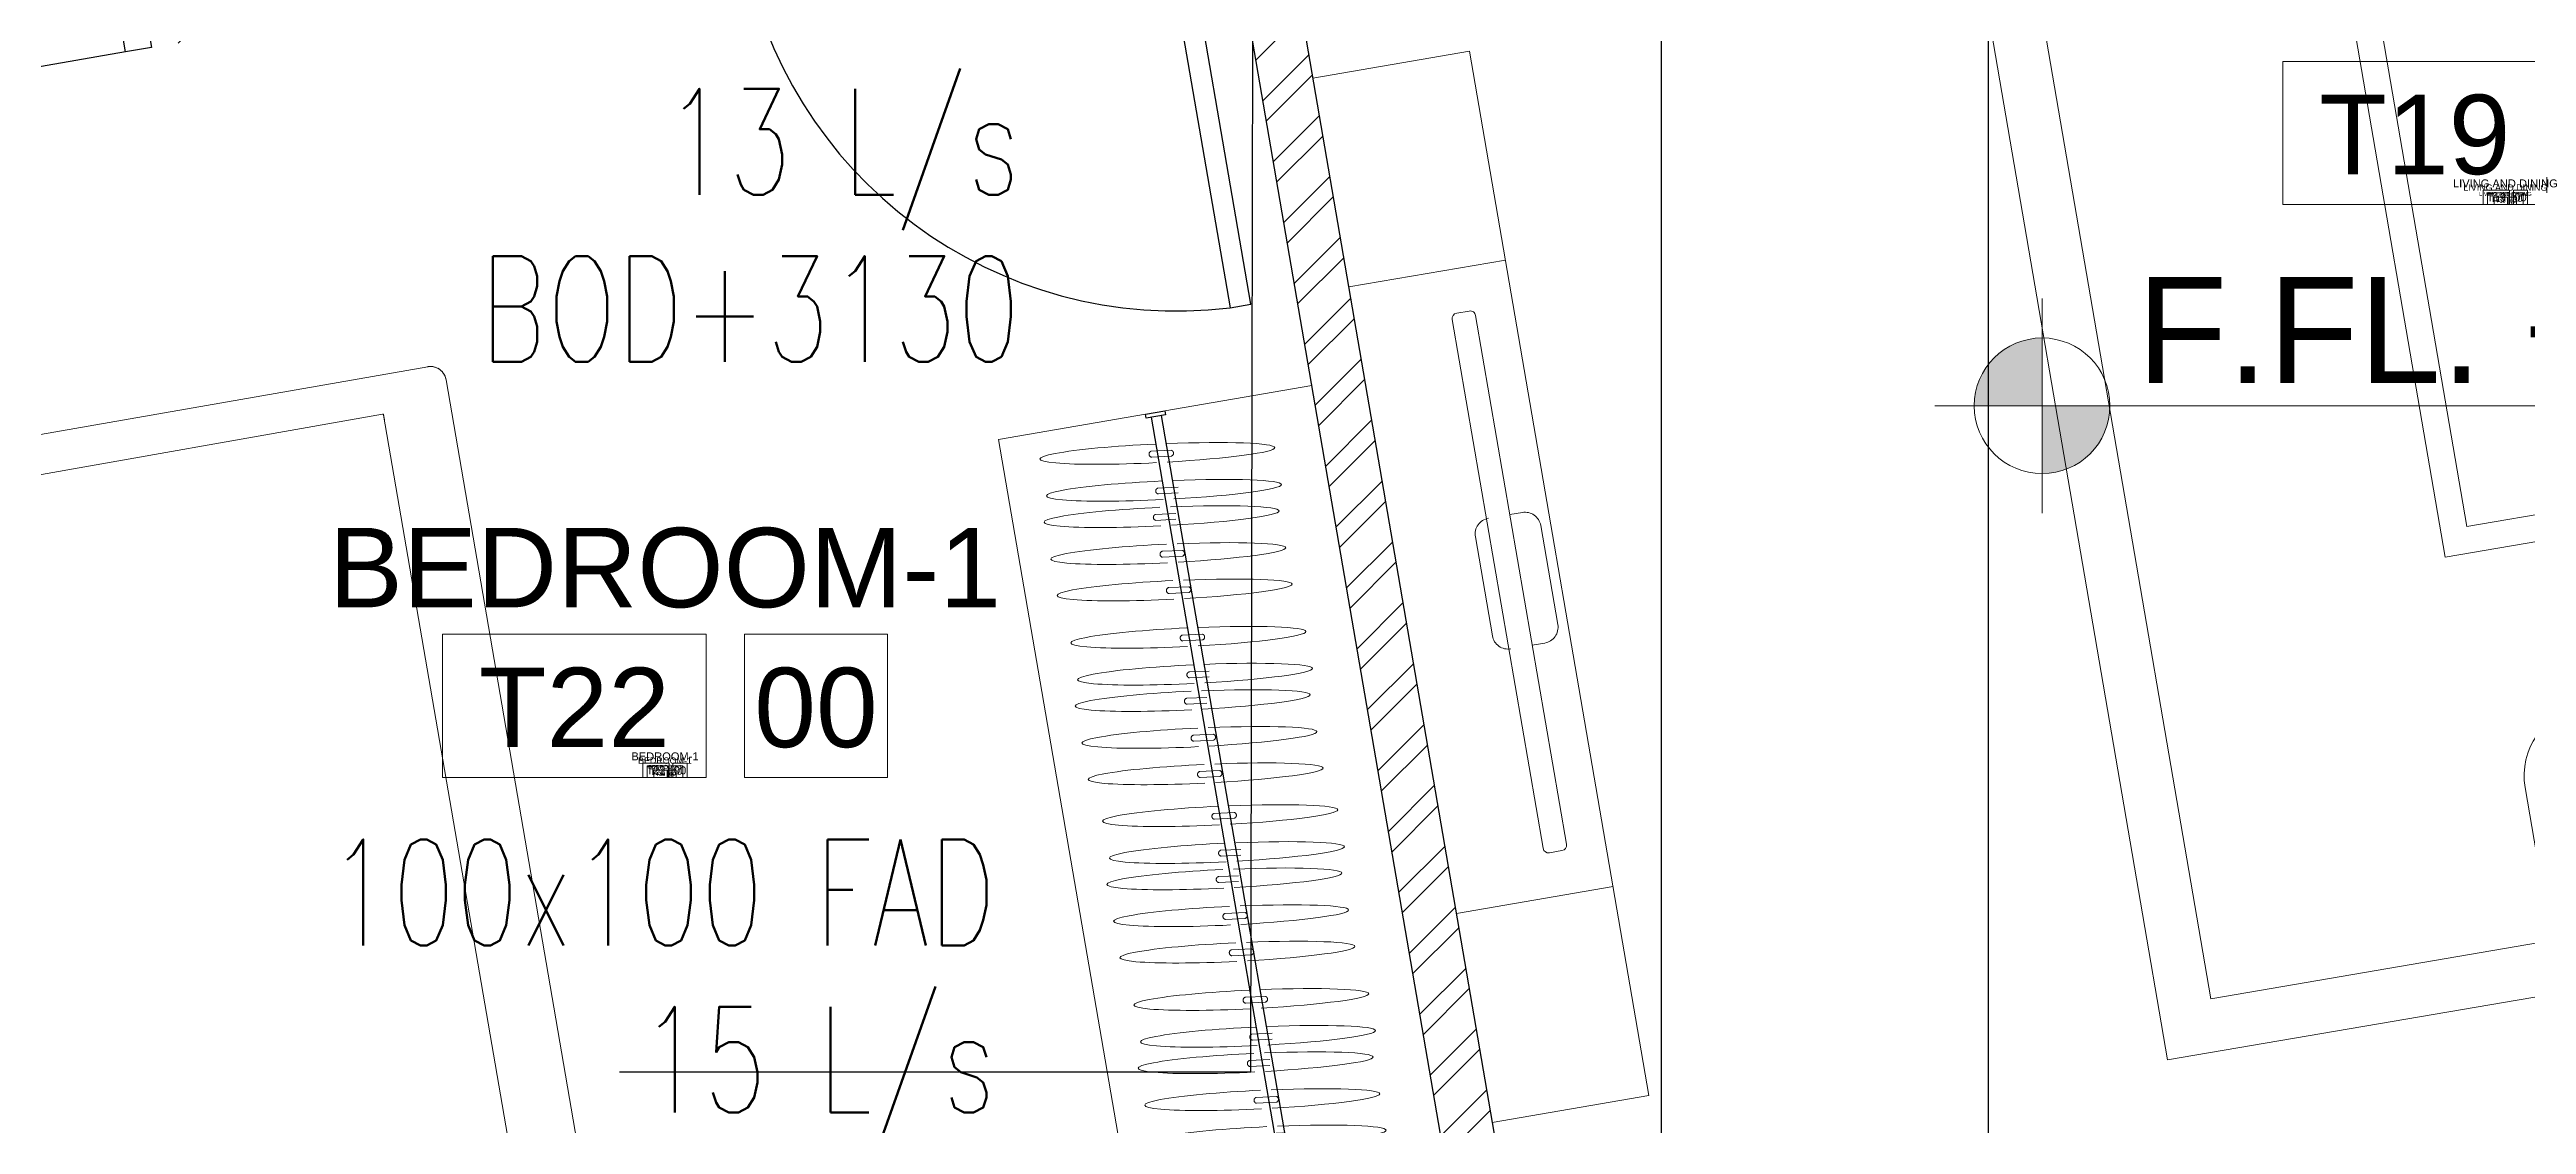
# Model space of a CAD drawing. Header units: millimetres. Extents: x -9226 to 166212, y -13 to 97274.
# Drawn here: x 12321 to 16996, y 13352 to 15381 of the extents above; entities that cross this region are included whole.
import ezdxf
from ezdxf.enums import TextEntityAlignment as Align

# ---------------------------------------------------------------- set-up
doc = ezdxf.new("R2010")
doc.units = ezdxf.units.MM
for name, pattern in [('23491-GN-XR-PLOT LIMIT$0$DASHED', [0.75, 0.5, -0.25]), ('23491-GN-XR-PLOT LIMIT$0$PHANTOM2', [1.25, 0.625, -0.125, 0.125, -0.125, 0.125, -0.125]), ('23491-XR-AR-2ND FLOOR PLAN$0$23491-XR-AR-2ND FLOOR PLAN$0$Hidden_3', [7.14375, 4.7625, -2.38125])]:
    doc.linetypes.add(name, pattern=pattern)
doc.layers.get('0').update_dxf_attribs({"color": 8})
for name, color, linetype in [('0-AC TEXT', 7, 'Continuous'), ('1.INS', 8, 'Continuous'), ('23491-GN-XR-PLOT LIMIT$0$ARCADE', 8, 'Continuous'), ('23491-GN-XR-PLOT LIMIT$0$BUILDING', 8, 'Continuous'), ('23491-GN-XR-PLOT LIMIT$0$PODIUM', 8, 'Continuous'), ('23491-XR-AR-2ND FLOOR PLAN$0$23491-XR-AR-2ND FLOOR PLAN$0$I-JOINERY HIDDEN', 8, '23491-XR-AR-2ND FLOOR PLAN$0$23491-XR-AR-2ND FLOOR PLAN$0$Hidden_3'), ('FAD', 3, 'Continuous')]:
    doc.layers.add(name, color=color, linetype=linetype)
for name, color, linetype, lineweight in [('1.TAGGING', 7, 'Continuous', 5), ('1.XREF', 8, 'Continuous', 9), ('23491-GN-XR-PLOT LIMIT$0$G-ANNO-TTLB', 8, 'Continuous', 5), ('23491-XR-AR-2ND FLOOR PLAN$0$23491-XR-AR-2ND FLOOR PLAN$0$23491-XR-AR-TYP-FLOOR$0$A-FURN-FREE-PLAN', 8, 'Continuous', 5), ('23491-XR-AR-2ND FLOOR PLAN$0$23491-XR-AR-2ND FLOOR PLAN$0$23491-XR-AR-TYP-FLOOR$0$A-WALL-PATT', 8, 'Continuous', 5), ('23491-XR-AR-2ND FLOOR PLAN$0$23491-XR-AR-2ND FLOOR PLAN$0$23491-XR-AR-TYP-FLOOR$0$Zone-6_30May22$0$TYP$0$2B+G+19+R Typical Floor$0$A-DOOR', 8, 'Continuous', 25), ('23491-XR-AR-2ND FLOOR PLAN$0$23491-XR-AR-2ND FLOOR PLAN$0$A-FURN-FREE-PLAN', 8, 'Continuous', 5), ('23491-XR-AR-2ND FLOOR PLAN$0$23491-XR-AR-2ND FLOOR PLAN$0$A-WALL', 8, 'Continuous', 30), ('23491-XR-AR-2ND FLOOR PLAN$0$23491-XR-AR-TYP FLOOR 3RD TO 18TH$0$A-FLOR-IDEN', 8, 'Continuous', 9), ('23491-XR-AR-2ND FLOOR PLAN$0$23491-XR-AR-TYP FLOOR 3RD TO 18TH$0$A-FLOR-IDEN @ 10', 8, 'Continuous', 9), ('23491-XR-AR-2ND FLOOR PLAN$0$23491-XR-AR-TYP FLOOR 3RD TO 18TH$0$A-FLOR-IDEN @ 100', 8, 'Continuous', 9), ('23491-XR-AR-2ND FLOOR PLAN$0$23491-XR-AR-TYP FLOOR 3RD TO 18TH$0$A-FLOR-IDEN @ 5', 8, 'Continuous', 9), ('23491-XR-AR-2ND FLOOR PLAN$0$23491-XR-AR-TYP FLOOR 3RD TO 18TH$0$A-FLOR-IDEN @ 8', 8, 'Continuous', 9), ('23491-XR-AR-2ND FLOOR PLAN$0$A-ANNO-DIMS', 8, 'Continuous', 5), ('23491-XR-AR-2ND FLOOR PLAN$0$A-WALL-CAVI', 8, 'Continuous', 15), ('23491-XR-AR-2ND FLOOR PLAN$0$G-ANNO-LEVL_2 @ 100', 8, 'Continuous', 9), ('A-ANNO-DIMS', 8, 'Continuous', 9)]:
    doc.layers.add(name, color=color, linetype=linetype, lineweight=lineweight)
doc.styles.add('23491-XR-AR-2ND FLOOR PLAN$0$23491-XR-AR-2ND FLOOR PLAN$0$SDC-TEXT_4_2', font='arial.ttf')
doc.styles.add('23491-XR-AR-2ND FLOOR PLAN$0$SDC-TEXT_3', font='arial.ttf')
doc.styles.add('ROMANS', font='isocp.shx', dxfattribs={"width": 0.8})
doc.styles.add('ROMANS100', font='romans.shx', dxfattribs={"width": 0.7, "height": 100})
doc.dimstyles.new('JSE', dxfattribs={"dimtxt": 50, "dimasz": 150, "dimexe": 0.18, "dimexo": 0.0625, "dimgap": 50, "dimtad": 0, "dimdec": 0, "dimrnd": 5, "dimzin": 0, "dimdsep": 46, "dimtxsty": 'ROMANS', "dimcen": 0.09, "dimclrd": 7, "dimclre": 7, "dimclrt": 7, "dimadec": 0, "dimazin": 0, "dimtfac": 1, "dimtdec": 0, "dimtofl": 0, "dimtmove": 0, "dimatfit": 3, "dimfxl": 1, "dimtolj": 1, "dimtzin": 0, "dimarcsym": 1})
doc.dimstyles.new('JSE-1.25', dxfattribs={"dimtxt": 200, "dimasz": 150, "dimexe": 0.18, "dimexo": 0.0625, "dimgap": 20, "dimtad": 1, "dimdec": 0, "dimrnd": 5, "dimzin": 0, "dimdsep": 46, "dimtxsty": 'ROMANS', "dimcen": 0.09, "dimclrd": 256, "dimclre": 256, "dimclrt": 7, "dimadec": 0, "dimazin": 0, "dimtfac": 1, "dimtdec": 0, "dimtofl": 0, "dimtmove": 0, "dimatfit": 3, "dimfxl": 1, "dimtolj": 1, "dimtzin": 0, "dimarcsym": 0})

# ---------------------------------------------------------------- blocks, each defined once
blk = doc.blocks.new('23491-GN-XR-PLOT LIMIT')
at = {"layer": '23491-GN-XR-PLOT LIMIT$0$ARCADE', "color": 8}
blk.add_lwpolyline([(48271.7, 23525.6, 0.000496), (5000, 16088.4), (5000, 11014.2, -0.000526), (50902.2, 18902.5), (55000, 23715.1), (55000, 82243.6), (50763.6, 86480), (9264.6, 86480), (5000, 82215.4), (5000, 81480), (48692.6, 81480), (50500, 80172.6), (50500, 25555.4)], format="xyb", close=True, dxfattribs=at)
at = {"layer": '23491-GN-XR-PLOT LIMIT$0$BUILDING', "color": 8, "linetype": '23491-GN-XR-PLOT LIMIT$0$DASHED', "ltscale": 15, "flags": 128}
blk.add_lwpolyline([(48692.6, 81480), (11335.6, 81480), (10000, 80144.4), (10000, 6804.2, -0.000414), (46066.1, 13003.5), (50500, 17623.6), (50500, 80172.6)], format="xyb", close=True, dxfattribs=at)
at = {"layer": '23491-GN-XR-PLOT LIMIT$0$G-ANNO-TTLB', "color": 8, "linetype": '23491-GN-XR-PLOT LIMIT$0$PHANTOM2', "ltscale": 25, "const_width": 25, "flags": 128}
blk.add_lwpolyline([(60000, 91480), (0, 91480), (0, 0, -0.000688), (60000, 10310)], format="xyb", close=True, dxfattribs=at)
at = {"layer": '23491-GN-XR-PLOT LIMIT$0$PODIUM', "color": 8, "linetype": '23491-GN-XR-PLOT LIMIT$0$DASHED', "ltscale": 15, "flags": 128}
blk.add_lwpolyline([(5000, 82215.4), (5000, 11014.2, -0.000526), (50902.2, 18902.5), (55000, 23715.1), (55000, 82243.6), (50763.6, 86480), (9264.6, 86480)], format="xyb", close=True, dxfattribs=at)
blk.add_lwpolyline([(5000, 82215.4), (5000, 11014.2, -0.000526), (50902.2, 18902.5), (55000, 23715.1), (55000, 82243.6), (50763.6, 86480), (9264.6, 86480)], format="xyb", close=True, dxfattribs=at)
blk = doc.blocks.new('23491-XR-AR-2ND FLOOR PLAN$0$23491-XR-AR-2ND FLOOR PLAN$0$23491-XR-AR-TYP-FLOOR$0$Zone-6_30May22$0$A$C38B4630D')
at = {"color": 8, "linetype": 'ByBlock'}
for p, q in [((-2.2732, 0.9668), (-0.3299, 0.9728)), ((-0.2999, 0.9428), (-0.2999, -0.7972)), ((-1.7245, 0.8928), (-0.4294, 0.8988)), ((-0.4294, 0.8988), (-0.4284, 0.8988)), ((-0.4274, 0.8969), (-0.4274, -0.65))]:
    blk.add_line(p, q, dxfattribs=at)
at = {"color": 8, "linetype": 'ByBlock', "flags": 128}
for points in [[(-0.3299, 0.9728), (-0.3287, 0.9728), (-0.3275, 0.9727), (-0.3263, 0.9726), (-0.3252, 0.9724), (-0.324, 0.9722), (-0.3228, 0.9719), (-0.3216, 0.9716), (-0.3205, 0.9713), (-0.3194, 0.9709), (-0.3183, 0.9704), (-0.3172, 0.9699), (-0.3161, 0.9694), (-0.315, 0.9688), (-0.314, 0.9682), (-0.313, 0.9675), (-0.312, 0.9669), (-0.3111, 0.9661), (-0.3102, 0.9653), (-0.3093, 0.9645), (-0.3084, 0.9637), (-0.3076, 0.9628), (-0.3068, 0.9619), (-0.3061, 0.961), (-0.3054, 0.96), (-0.3047, 0.959), (-0.3041, 0.958), (-0.3035, 0.9569), (-0.3029, 0.9559), (-0.3024, 0.9548), (-0.302, 0.9537), (-0.3016, 0.9525), (-0.3012, 0.9514), (-0.3009, 0.9502), (-0.3006, 0.9491), (-0.3004, 0.9479), (-0.3002, 0.9467), (-0.3001, 0.9455), (-0.3, 0.9443), (-0.2999, 0.9431), (-0.2999, 0.9428)], [(-0.4274, 0.8978), (-0.4274, 0.8978), (-0.4274, 0.8979), (-0.4274, 0.8979), (-0.4274, 0.8979), (-0.4274, 0.898), (-0.4274, 0.898), (-0.4274, 0.8981), (-0.4275, 0.8981), (-0.4275, 0.8981), (-0.4275, 0.8982), (-0.4275, 0.8982), (-0.4275, 0.8982), (-0.4275, 0.8983), (-0.4276, 0.8983), (-0.4276, 0.8983), (-0.4276, 0.8984), (-0.4276, 0.8984), (-0.4277, 0.8984), (-0.4277, 0.8985), (-0.4277, 0.8985), (-0.4277, 0.8985), (-0.4278, 0.8985), (-0.4278, 0.8986), (-0.4278, 0.8986), (-0.4279, 0.8986), (-0.4279, 0.8986), (-0.4279, 0.8987), (-0.428, 0.8987), (-0.428, 0.8987), (-0.428, 0.8987), (-0.4281, 0.8987), (-0.4281, 0.8987), (-0.4282, 0.8987), (-0.4282, 0.8988), (-0.4282, 0.8988), (-0.4283, 0.8988), (-0.4283, 0.8988), (-0.4284, 0.8988), (-0.4284, 0.8988), (-0.4284, 0.8988)], [(-0.4274, 0.8856), (-0.4274, 0.8857), (-0.4274, 0.8859), (-0.4274, 0.886), (-0.4274, 0.8862), (-0.4274, 0.8864), (-0.4274, 0.8865), (-0.4274, 0.8867), (-0.4274, 0.8869), (-0.4274, 0.8871), (-0.4274, 0.8873), (-0.4274, 0.8875), (-0.4274, 0.8877), (-0.4274, 0.8879), (-0.4274, 0.8882), (-0.4274, 0.8884), (-0.4274, 0.8886), (-0.4274, 0.8889), (-0.4274, 0.8891), (-0.4274, 0.8894), (-0.4274, 0.8896), (-0.4274, 0.8899), (-0.4274, 0.8901), (-0.4274, 0.8904), (-0.4274, 0.8906), (-0.4274, 0.8909), (-0.4274, 0.8912), (-0.4274, 0.8914), (-0.4274, 0.8917), (-0.4274, 0.8919), (-0.4274, 0.8922), (-0.4274, 0.8925), (-0.4274, 0.8927), (-0.4274, 0.893), (-0.4274, 0.8932), (-0.4274, 0.8935), (-0.4274, 0.8937), (-0.4274, 0.8939), (-0.4274, 0.8942), (-0.4274, 0.8944), (-0.4274, 0.8946), (-0.4274, 0.8949), (-0.4274, 0.8951), (-0.4274, 0.8953), (-0.4274, 0.8955), (-0.4274, 0.8957), (-0.4274, 0.8959), (-0.4274, 0.896), (-0.4274, 0.8962), (-0.4274, 0.8964), (-0.4274, 0.8965), (-0.4274, 0.8967), (-0.4274, 0.8968), (-0.4274, 0.897), (-0.4274, 0.8971), (-0.4274, 0.8972), (-0.4274, 0.8973), (-0.4274, 0.8974), (-0.4274, 0.8975), (-0.4274, 0.8975), (-0.4274, 0.8976), (-0.4274, 0.8977), (-0.4274, 0.8977), (-0.4274, 0.8977), (-0.4274, 0.8978), (-0.4274, 0.8978), (-0.4274, 0.8978)], [(-0.4274, 0.8978), (-0.4274, 0.8978), (-0.4274, 0.8978), (-0.4274, 0.8977), (-0.4274, 0.8977), (-0.4274, 0.8976), (-0.4274, 0.8976), (-0.4274, 0.8975), (-0.4274, 0.8974), (-0.4274, 0.8974), (-0.4274, 0.8973), (-0.4274, 0.8972), (-0.4274, 0.897), (-0.4274, 0.8969)]]:
    blk.add_lwpolyline(points, dxfattribs=at)
at = {"color": 8, "linetype": 'ByBlock'}
for start, end in [(60, 90), (0, 52.5651)]:
    blk.add_arc((-0.3299, 0.9428), 0.03, start, end, dxfattribs=at)
blk = doc.blocks.new('23491-XR-AR-2ND FLOOR PLAN$0$23491-XR-AR-2ND FLOOR PLAN$0$23491-XR-AR-TYP-FLOOR$0$A$C8f4ac25b')
at = {"color": 8, "linetype": 'Continuous', "lineweight": 0}
blk.add_line((0.6209, -1.7383), (0.1649, -1.7385), dxfattribs=at)
at = {"color": 8, "lineweight": 0, "ltscale": 0.1, "elevation": 0}
for points in [[(0.2276, -1.7385), (0.2276, -2.4902), (2.916, -2.4905), (2.9163, -0.6295)], [(0.3276, -1.7384), (0.3276, -2.3902), (2.8159, -2.3906), (2.8165, -0.7295)]]:
    blk.add_lwpolyline(points, dxfattribs=at)
for points in [[(2.2029, -1.1527), (1.0746, -1.1527), (1.0747, -1.8138), (2.203, -1.8138)], [(2.153, -1.2028), (1.1247, -1.2027), (1.1247, -1.7637), (2.153, -1.7638)]]:
    blk.add_lwpolyline(points, close=True, dxfattribs=at)
at = {"color": 8, "linetype": 'Continuous', "lineweight": 0}
blk.add_arc((0.6208, -1.6067), 0.1316, 270.0316, 0.0316, dxfattribs=at)
blk = doc.blocks.new('23491-XR-AR-2ND FLOOR PLAN$0$23491-XR-AR-2ND FLOOR PLAN$0$23491-XR-AR-TYP-FLOOR$0$TV')
at = {"color": 8}
for p, q in [((0.1075, 0.5168), (0.0835, 0.5168)), ((0.0731, 0.5064), (0.0731, -0.5064)), ((0.1179, -0.5064), (0.1179, 0.5064)), ((0.1075, -0.5168), (0.0835, -0.5168))]:
    blk.add_line(p, q, dxfattribs=at)
for points in [[(0.0731, 0.125), (0.049, 0.125, 0.414214), (0.019, 0.095), (0.019, -0.095, 0.414214), (0.049, -0.125), (0.0731, -0.125)], [(0.1142, -0.125, 0.414214), (0.1442, -0.095), (0.1442, 0.095, 0.414214), (0.1142, 0.125)]]:
    blk.add_lwpolyline(points, format="xyb", dxfattribs=at)
for centre, start, end in [((0.0835, 0.5064), 89.9999, 179.9999), ((0.1075, 0.5064), 0.0001, 90.0001), ((0.0835, -0.5064), 180.0001, 270.0001), ((0.1075, -0.5064), 269.9999, 359.9999)]:
    blk.add_arc(centre, 0.0104, start, end, dxfattribs=at)
blk = doc.blocks.new('23491-XR-AR-2ND FLOOR PLAN$0$23491-XR-AR-2ND FLOOR PLAN$0$23491-XR-AR-TYP-FLOOR$0$TV&stand')
at = {"color": 8}
for p, q in [((0, 0.6), (-0.3, 0.6)), ((0, 0.6), (-0.3, 0.6)), ((0, -0.6), (-0.3, -0.6))]:
    blk.add_line(p, q, dxfattribs=at)
blk.add_lwpolyline([(-0.3, -1), (0, -1), (0, 1), (-0.3, 1)], close=True, dxfattribs=at)
at = {"color": 8, "rotation": 180}
blk.add_blockref('23491-XR-AR-2ND FLOOR PLAN$0$23491-XR-AR-2ND FLOOR PLAN$0$23491-XR-AR-TYP-FLOOR$0$TV', (0, 0), dxfattribs=at)
blk = doc.blocks.new('*U531')
at = {"color": 8, "linetype": 'ByBlock'}
for points in [[(1.3, 0), (-7, 0), (-7, 4.5), (1.3, 4.5)], [(2.5, 0), (7, 0), (7, 4.5), (2.5, 4.5)]]:
    blk.add_lwpolyline(points, close=True, dxfattribs=at)
at = {"color": 8, "linetype": 'ByBlock', "style": '23491-XR-AR-2ND FLOOR PLAN$0$23491-XR-AR-2ND FLOOR PLAN$0$SDC-TEXT_4_2'}
for tag, p in [('ROOM-NAME-2', (0, 9.95)), ('ROOM-NAME-1', (0, 6.6)), ('ROOM-NO.', (-2.85, 2.2)), ('ROOM-FINISH', (4.75, 2.2))]:
    blk.add_attdef(tag, text='', height=2.5, dxfattribs=at).set_placement(p, align=Align.MIDDLE_CENTER)
blk = doc.blocks.new('*U841')
at = {"layer": '23491-XR-AR-2ND FLOOR PLAN$0$23491-XR-AR-TYP FLOOR 3RD TO 18TH$0$A-FLOR-IDEN @ 10', "color": 8}
ref = blk.add_blockref('*U531', (16956, 15089), dxfattribs=dict(at, xscale=5.999999999999999, yscale=5.999999999999999, zscale=5.999999999999999))
ref.add_attrib('ROOM-NO.', 'T19', dxfattribs={"layer": '0', "color": 0, "linetype": 'ByBlock', "height": 15, "style": '23491-XR-AR-2ND FLOOR PLAN$0$23491-XR-AR-2ND FLOOR PLAN$0$SDC-TEXT_4_2'}).set_placement((16938.9, 15102.2), align=Align.MIDDLE_CENTER)
ref.add_attrib('ROOM-FINISH', '00', dxfattribs={"layer": '0', "color": 0, "linetype": 'ByBlock', "height": 15, "style": '23491-XR-AR-2ND FLOOR PLAN$0$23491-XR-AR-2ND FLOOR PLAN$0$SDC-TEXT_4_2'}).set_placement((16984.5, 15102.2), align=Align.MIDDLE_CENTER)
ref.add_attrib('ROOM-NAME-1', 'LIVING AND DINING', dxfattribs={"layer": '0', "color": 0, "linetype": 'ByBlock', "height": 15, "style": '23491-XR-AR-2ND FLOOR PLAN$0$23491-XR-AR-2ND FLOOR PLAN$0$SDC-TEXT_4_2'}).set_placement((16956, 15128.6), align=Align.MIDDLE_CENTER)
at = {"layer": '23491-XR-AR-2ND FLOOR PLAN$0$23491-XR-AR-TYP FLOOR 3RD TO 18TH$0$A-FLOR-IDEN @ 100', "color": 8}
ref = blk.add_blockref('*U531', (16956, 15089), dxfattribs=dict(at, xscale=60, yscale=60, zscale=60))
ref.add_attrib('ROOM-NO.', 'T19', dxfattribs={"layer": '0', "color": 0, "linetype": 'ByBlock', "height": 150, "style": '23491-XR-AR-2ND FLOOR PLAN$0$23491-XR-AR-2ND FLOOR PLAN$0$SDC-TEXT_4_2'}).set_placement((16785, 15221), align=Align.MIDDLE_CENTER)
ref.add_attrib('ROOM-FINISH', '00', dxfattribs={"layer": '0', "color": 0, "linetype": 'ByBlock', "height": 150, "style": '23491-XR-AR-2ND FLOOR PLAN$0$23491-XR-AR-2ND FLOOR PLAN$0$SDC-TEXT_4_2'}).set_placement((17241, 15221), align=Align.MIDDLE_CENTER)
ref.add_attrib('ROOM-NAME-1', 'LIVING AND DINING', dxfattribs={"layer": '0', "color": 0, "linetype": 'ByBlock', "height": 150, "style": '23491-XR-AR-2ND FLOOR PLAN$0$23491-XR-AR-2ND FLOOR PLAN$0$SDC-TEXT_4_2'}).set_placement((16956, 15485), align=Align.MIDDLE_CENTER)
at = {"layer": '23491-XR-AR-2ND FLOOR PLAN$0$23491-XR-AR-TYP FLOOR 3RD TO 18TH$0$A-FLOR-IDEN @ 5', "color": 8}
ref = blk.add_blockref('*U531', (16956, 15089), dxfattribs=dict(at, xscale=3, yscale=3, zscale=3))
ref.add_attrib('ROOM-NO.', 'T19', dxfattribs={"layer": '0', "color": 0, "linetype": 'ByBlock', "height": 7.5, "style": '23491-XR-AR-2ND FLOOR PLAN$0$23491-XR-AR-2ND FLOOR PLAN$0$SDC-TEXT_4_2'}).set_placement((16947.5, 15095.6), align=Align.MIDDLE_CENTER)
ref.add_attrib('ROOM-FINISH', '00', dxfattribs={"layer": '0', "color": 0, "linetype": 'ByBlock', "height": 7.5, "style": '23491-XR-AR-2ND FLOOR PLAN$0$23491-XR-AR-2ND FLOOR PLAN$0$SDC-TEXT_4_2'}).set_placement((16970.3, 15095.6), align=Align.MIDDLE_CENTER)
ref.add_attrib('ROOM-NAME-1', 'LIVING AND DINING', dxfattribs={"layer": '0', "color": 0, "linetype": 'ByBlock', "height": 7.5, "style": '23491-XR-AR-2ND FLOOR PLAN$0$23491-XR-AR-2ND FLOOR PLAN$0$SDC-TEXT_4_2'}).set_placement((16956, 15108.8), align=Align.MIDDLE_CENTER)
at = {"layer": '23491-XR-AR-2ND FLOOR PLAN$0$23491-XR-AR-TYP FLOOR 3RD TO 18TH$0$A-FLOR-IDEN @ 8', "color": 8}
ref = blk.add_blockref('*U531', (16956, 15089), dxfattribs=dict(at, xscale=4.8, yscale=4.8, zscale=4.8))
ref.add_attrib('ROOM-NO.', 'T19', dxfattribs={"layer": '0', "color": 0, "linetype": 'ByBlock', "height": 12, "style": '23491-XR-AR-2ND FLOOR PLAN$0$23491-XR-AR-2ND FLOOR PLAN$0$SDC-TEXT_4_2'}).set_placement((16942.3, 15099.6), align=Align.MIDDLE_CENTER)
ref.add_attrib('ROOM-FINISH', '00', dxfattribs={"layer": '0', "color": 0, "linetype": 'ByBlock', "height": 12, "style": '23491-XR-AR-2ND FLOOR PLAN$0$23491-XR-AR-2ND FLOOR PLAN$0$SDC-TEXT_4_2'}).set_placement((16978.8, 15099.6), align=Align.MIDDLE_CENTER)
ref.add_attrib('ROOM-NAME-1', 'LIVING AND DINING', dxfattribs={"layer": '0', "color": 0, "linetype": 'ByBlock', "height": 12, "style": '23491-XR-AR-2ND FLOOR PLAN$0$23491-XR-AR-2ND FLOOR PLAN$0$SDC-TEXT_4_2'}).set_placement((16956, 15120.7), align=Align.MIDDLE_CENTER)
blk = doc.blocks.new('*U842')
at = {"layer": '23491-XR-AR-2ND FLOOR PLAN$0$23491-XR-AR-TYP FLOOR 3RD TO 18TH$0$A-FLOR-IDEN @ 10', "color": 8}
ref = blk.add_blockref('*U531', (13482.8, 14007.4, 1.5), dxfattribs=dict(at, xscale=5.999999999999999, yscale=5.999999999999999, zscale=5.999999999999999))
ref.add_attrib('ROOM-NO.', 'T22', dxfattribs={"layer": '0', "color": 0, "linetype": 'ByBlock', "height": 15, "style": '23491-XR-AR-2ND FLOOR PLAN$0$23491-XR-AR-2ND FLOOR PLAN$0$SDC-TEXT_4_2'}).set_placement((13465.7, 14020.6, 1.5), align=Align.MIDDLE_CENTER)
ref.add_attrib('ROOM-FINISH', '00', dxfattribs={"layer": '0', "color": 0, "linetype": 'ByBlock', "height": 15, "style": '23491-XR-AR-2ND FLOOR PLAN$0$23491-XR-AR-2ND FLOOR PLAN$0$SDC-TEXT_4_2'}).set_placement((13511.3, 14020.6, 1.5), align=Align.MIDDLE_CENTER)
ref.add_attrib('ROOM-NAME-1', 'BEDROOM-1', dxfattribs={"layer": '0', "color": 0, "linetype": 'ByBlock', "height": 15, "style": '23491-XR-AR-2ND FLOOR PLAN$0$23491-XR-AR-2ND FLOOR PLAN$0$SDC-TEXT_4_2'}).set_placement((13482.8, 14047, 1.5), align=Align.MIDDLE_CENTER)
at = {"layer": '23491-XR-AR-2ND FLOOR PLAN$0$23491-XR-AR-TYP FLOOR 3RD TO 18TH$0$A-FLOR-IDEN @ 100', "color": 8}
ref = blk.add_blockref('*U531', (13482.8, 14007.4, 1.5), dxfattribs=dict(at, xscale=60, yscale=60, zscale=60))
ref.add_attrib('ROOM-NO.', 'T22', dxfattribs={"layer": '0', "color": 0, "linetype": 'ByBlock', "height": 150, "style": '23491-XR-AR-2ND FLOOR PLAN$0$23491-XR-AR-2ND FLOOR PLAN$0$SDC-TEXT_4_2'}).set_placement((13311.8, 14139.4, 1.5), align=Align.MIDDLE_CENTER)
ref.add_attrib('ROOM-FINISH', '00', dxfattribs={"layer": '0', "color": 0, "linetype": 'ByBlock', "height": 150, "style": '23491-XR-AR-2ND FLOOR PLAN$0$23491-XR-AR-2ND FLOOR PLAN$0$SDC-TEXT_4_2'}).set_placement((13767.8, 14139.4, 1.5), align=Align.MIDDLE_CENTER)
ref.add_attrib('ROOM-NAME-1', 'BEDROOM-1', dxfattribs={"layer": '0', "color": 0, "linetype": 'ByBlock', "height": 150, "style": '23491-XR-AR-2ND FLOOR PLAN$0$23491-XR-AR-2ND FLOOR PLAN$0$SDC-TEXT_4_2'}).set_placement((13482.8, 14403.4, 1.5), align=Align.MIDDLE_CENTER)
at = {"layer": '23491-XR-AR-2ND FLOOR PLAN$0$23491-XR-AR-TYP FLOOR 3RD TO 18TH$0$A-FLOR-IDEN @ 5', "color": 8}
ref = blk.add_blockref('*U531', (13482.8, 14007.4, 1.5), dxfattribs=dict(at, xscale=3, yscale=3, zscale=3))
ref.add_attrib('ROOM-NO.', 'T22', dxfattribs={"layer": '0', "color": 0, "linetype": 'ByBlock', "height": 7.5, "style": '23491-XR-AR-2ND FLOOR PLAN$0$23491-XR-AR-2ND FLOOR PLAN$0$SDC-TEXT_4_2'}).set_placement((13474.3, 14014, 1.5), align=Align.MIDDLE_CENTER)
ref.add_attrib('ROOM-FINISH', '00', dxfattribs={"layer": '0', "color": 0, "linetype": 'ByBlock', "height": 7.5, "style": '23491-XR-AR-2ND FLOOR PLAN$0$23491-XR-AR-2ND FLOOR PLAN$0$SDC-TEXT_4_2'}).set_placement((13497.1, 14014, 1.5), align=Align.MIDDLE_CENTER)
ref.add_attrib('ROOM-NAME-1', 'BEDROOM-1', dxfattribs={"layer": '0', "color": 0, "linetype": 'ByBlock', "height": 7.5, "style": '23491-XR-AR-2ND FLOOR PLAN$0$23491-XR-AR-2ND FLOOR PLAN$0$SDC-TEXT_4_2'}).set_placement((13482.8, 14027.2, 1.5), align=Align.MIDDLE_CENTER)
at = {"layer": '23491-XR-AR-2ND FLOOR PLAN$0$23491-XR-AR-TYP FLOOR 3RD TO 18TH$0$A-FLOR-IDEN @ 8', "color": 8}
ref = blk.add_blockref('*U531', (13482.8, 14007.4, 1.5), dxfattribs=dict(at, xscale=4.8, yscale=4.8, zscale=4.8))
ref.add_attrib('ROOM-NO.', 'T22', dxfattribs={"layer": '0', "color": 0, "linetype": 'ByBlock', "height": 12, "style": '23491-XR-AR-2ND FLOOR PLAN$0$23491-XR-AR-2ND FLOOR PLAN$0$SDC-TEXT_4_2'}).set_placement((13469.1, 14017.9, 1.5), align=Align.MIDDLE_CENTER)
ref.add_attrib('ROOM-FINISH', '00', dxfattribs={"layer": '0', "color": 0, "linetype": 'ByBlock', "height": 12, "style": '23491-XR-AR-2ND FLOOR PLAN$0$23491-XR-AR-2ND FLOOR PLAN$0$SDC-TEXT_4_2'}).set_placement((13505.6, 14017.9, 1.5), align=Align.MIDDLE_CENTER)
ref.add_attrib('ROOM-NAME-1', 'BEDROOM-1', dxfattribs={"layer": '0', "color": 0, "linetype": 'ByBlock', "height": 12, "style": '23491-XR-AR-2ND FLOOR PLAN$0$23491-XR-AR-2ND FLOOR PLAN$0$SDC-TEXT_4_2'}).set_placement((13482.8, 14039, 1.5), align=Align.MIDDLE_CENTER)
blk = doc.blocks.new('*U162')
for points in [[(0, 1.6, 0.414214), (-1.6, 0), (0, 0)], [(0, -1.6, 0.414214), (1.6, 0), (0, 0)]]:
    blk.add_hatch(color=8).paths.add_polyline_path(points)
at = {"color": 8}
for p, q in [((0, 2.534), (0, -2.534)), ((2.534, 0), (-2.534, 0)), ((0, 0), (2.534, 0))]:
    blk.add_line(p, q, dxfattribs=at)
at = {"color": 8, "linetype": 'ByBlock'}
blk.add_line((23.731, 0), (2.534, 0), dxfattribs=at)
at = {"color": 8}
blk.add_circle((0, 0), 1.6, dxfattribs=at)
at = {"color": 8, "lineweight": 0, "style": '23491-XR-AR-2ND FLOOR PLAN$0$SDC-TEXT_3'}
blk.add_attdef('F.F.L.', text='', height=2.5, dxfattribs=at).set_placement((2.233, 3.039), align=Align.TOP_LEFT)
blk.add_attdef('S.S.L.', (2.233, -2.901), '', height=2.5, dxfattribs=at)
blk = doc.blocks.new('*U522')
at = {"layer": '23491-XR-AR-2ND FLOOR PLAN$0$23491-XR-AR-2ND FLOOR PLAN$0$23491-XR-AR-TYP-FLOOR$0$Zone-6_30May22$0$TYP$0$2B+G+19+R Typical Floor$0$A-DOOR', "color": 8}
for p, q in [((0.865, 0), (0.035, 0)), ((0.85, -0.1), (0.05, -0.1))]:
    blk.add_line(p, q, dxfattribs=at)
blk.add_lwpolyline([(0.075, 0), (0.075, 0.829), (0.035, 0.829), (0.035, 0)], close=True, dxfattribs=at)
for points in [[(0.035, 0), (0, 0), (0, -0.1), (0.05, -0.1), (0.05, -0.04), (0.035, -0.04), (0.035, 0)], [(0.865, 0), (0.9, 0), (0.9, -0.1), (0.85, -0.1), (0.85, -0.04), (0.865, -0.04), (0.865, 0)]]:
    blk.add_lwpolyline(points, dxfattribs=at)
blk.add_arc((0.035, 0), 0.83, 360, 87.2377, dxfattribs=at)
blk = doc.blocks.new('*U170')
at = {"layer": '23491-XR-AR-2ND FLOOR PLAN$0$23491-XR-AR-2ND FLOOR PLAN$0$I-JOINERY HIDDEN', "color": 8, "linetype": 'ByBlock', "ltscale": 5, "extrusion": (-5.56122e-21, -2.50539e-08, 1), "elevation": 0}
blk.add_lwpolyline([(-593, 18.4), (-585.4, 18.4), (-585.4, -18.4), (-593, -18.4)], close=True, dxfattribs=at)
for points in [[(1549.5, 11), (-585.4, 11)], [(-585.4, -9), (1549.5, -9)]]:
    blk.add_lwpolyline(points, dxfattribs=at)
blk = doc.blocks.new('23491-XR-AR-2ND FLOOR PLAN$0$dsdsds')
at = {"layer": '23491-XR-AR-2ND FLOOR PLAN$0$23491-XR-AR-2ND FLOOR PLAN$0$A-FURN-FREE-PLAN', "color": 8, "extrusion": (-2.43087e-08, -6.43075e-09, 1)}
for p, q in [((-3705.7, 21588.4, 0), (-3667.6, 21590.1, 0)), ((-3667.6, 21579.1, 0), (-3704.8, 21577.2, 0)), ((-3693.1, 21518.8, 0), (-3655, 21520.5, 0)), ((-3655, 21509.5, 0), (-3692.2, 21507.6, 0)), ((-3697.6, 21469.1, 0), (-3659.5, 21470.7, 0)), ((-3659.5, 21459.8, 0), (-3696.7, 21457.8, 0)), ((-3685, 21399.4, 0), (-3646.9, 21401.1, 0)), ((-3646.9, 21390.1, 0), (-3684.1, 21388.2, 0)), ((-3673, 21330.8, 0), (-3634.9, 21332.5, 0)), ((-3634.8, 21321.5, 0), (-3672.1, 21319.5, 0)), ((-3647, 21241.3, 0), (-3608.9, 21243, 0)), ((-3608.8, 21232, 0), (-3646.1, 21230.1, 0)), ((-3634.4, 21171.7, 0), (-3596.3, 21173.4, 0)), ((-3596.2, 21162.4, 0), (-3633.5, 21160.5, 0)), ((-3638.9, 21122, 0), (-3600.8, 21123.6, 0)), ((-3600.7, 21112.7, 0), (-3638, 21110.7, 0)), ((-3626.3, 21052.3, 0), (-3588.2, 21054, 0)), ((-3588.2, 21043.1, 0), (-3625.4, 21041.1, 0)), ((-3614.3, 20983.7, 0), (-3576.2, 20985.4, 0)), ((-3576.1, 20974.4, 0), (-3613.3, 20972.4, 0))]:
    blk.add_line(p, q, dxfattribs=at)
at = {"layer": '23491-XR-AR-2ND FLOOR PLAN$0$23491-XR-AR-2ND FLOOR PLAN$0$A-FURN-FREE-PLAN', "color": 8, "linetype": '23491-XR-AR-2ND FLOOR PLAN$0$23491-XR-AR-2ND FLOOR PLAN$0$Hidden_3', "ltscale": 10, "extrusion": (-2.43087e-08, -6.43075e-09, 1)}
for centre, radius, start, end in [((-3704, 21582.9, 0), 5.78, 107.3246, 261.9772), ((-3669.4, 21584.6, 0), 5.8, 288.8703, 71.7401), ((-3691.4, 21513.3, 0), 5.78, 107.3246, 261.9772), ((-3695.9, 21463.5, 0), 5.78, 107.3246, 261.9772), ((-3683.3, 21393.9, 0), 5.78, 107.3246, 261.9772), ((-3648.7, 21395.6, 0), 5.8, 288.8703, 71.7401), ((-3671.2, 21325.3, 0), 5.78, 107.3246, 261.9772), ((-3636.7, 21327, 0), 5.8, 288.8703, 71.7401), ((-3645.2, 21235.8, 0), 5.78, 107.3246, 261.9772), ((-3610.7, 21237.5, 0), 5.8, 288.8703, 71.7401), ((-3632.6, 21166.2, 0), 5.78, 107.3246, 261.9772), ((-3637.2, 21116.4, 0), 5.78, 107.3246, 261.9772), ((-3624.6, 21046.8, 0), 5.78, 107.3246, 261.9772), ((-3590, 21048.5, 0), 5.8, 288.8703, 71.7401), ((-3612.5, 20978.2, 0), 5.78, 107.3246, 261.9772), ((-3578, 20979.9, 0), 5.8, 288.8703, 71.7401)]:
    blk.add_arc(centre, radius, start, end, dxfattribs=at)
at = {"layer": '23491-XR-AR-2ND FLOOR PLAN$0$23491-XR-AR-2ND FLOOR PLAN$0$A-FURN-FREE-PLAN', "color": 8, "lineweight": 0, "ltscale": 10, "extrusion": (2.56002e-08, 6.53648e-09, -1)}
for centre, major_axis, ratio, start_param, end_param in [((-3704.5, 21583.9, 0), (-211.5, -10.2, 0), 0.082947, 4.674333, 7.892004), ((-3704.5, 21583.9, 0), (-232, -11.2, 0), 0.075611, 1.691856, 4.591299), ((-3691.9, 21514.2, 0), (-211.5, -10.2, 0), 0.082947, 4.674333, 7.892004), ((-3691.9, 21514.2, 0), (-232, -11.2, 0), 0.075611, 1.691856, 4.591299), ((-3696.4, 21464.5, 0), (-211.5, -10.2, 0), 0.082947, 4.674333, 7.892004), ((-3696.4, 21464.5, 0), (-232, -11.2, 0), 0.075611, 1.691856, 4.591299), ((-3683.8, 21394.9, 0), (-211.5, -10.2, 0), 0.082947, 4.674333, 7.892004), ((-3683.8, 21394.9, 0), (-232, -11.2, 0), 0.075611, 1.691856, 4.591299), ((-3671.8, 21326.2, 0), (-211.5, -10.2, 0), 0.082947, 4.674333, 7.892004), ((-3671.8, 21326.2, 0), (-232, -11.2, 0), 0.075611, 1.691856, 4.591299), ((-3645.8, 21236.8, 0), (-211.5, -10.2, 0), 0.082947, 4.674333, 7.892004), ((-3645.8, 21236.8, 0), (-232, -11.2, 0), 0.075611, 1.691856, 4.591299), ((-3633.2, 21167.2, 0), (-211.5, -10.2, 0), 0.082947, 4.674333, 7.892004), ((-3633.2, 21167.2, 0), (-232, -11.2, 0), 0.075611, 1.691856, 4.591299), ((-3637.7, 21117.4, 0), (-211.5, -10.2, 0), 0.082947, 4.674333, 7.892004), ((-3637.7, 21117.4, 0), (-232, -11.2, 0), 0.075611, 1.691856, 4.591299), ((-3625.1, 21047.8, 0), (-211.5, -10.2, 0), 0.082947, 4.674333, 7.892004), ((-3625.1, 21047.8, 0), (-232, -11.2, 0), 0.075611, 1.691856, 4.591299), ((-3613.1, 20979.1, 0), (-211.5, -10.2, 0), 0.082947, 4.674333, 7.892004), ((-3613.1, 20979.1, 0), (-232, -11.2, 0), 0.075611, 1.691856, 4.591299)]:
    blk.add_ellipse(centre, major_axis=major_axis, ratio=ratio, start_param=start_param, end_param=end_param, dxfattribs=at)
blk = doc.blocks.new('*U510')
at = {"layer": '23491-XR-AR-2ND FLOOR PLAN$0$23491-XR-AR-2ND FLOOR PLAN$0$23491-XR-AR-TYP-FLOOR$0$Zone-6_30May22$0$TYP$0$2B+G+19+R Typical Floor$0$A-DOOR', "color": 8}
for p, q in [((0.865, 0), (0.035, 0)), ((0.85, -0.1), (0.05, -0.1))]:
    blk.add_line(p, q, dxfattribs=at)
blk.add_lwpolyline([(0.075, 0), (0.075, 0.829), (0.035, 0.829), (0.035, 0)], close=True, dxfattribs=at)
for points in [[(0.035, 0), (0, 0), (0, -0.1), (0.05, -0.1), (0.05, -0.04), (0.035, -0.04), (0.035, 0)], [(0.865, 0), (0.9, 0), (0.9, -0.1), (0.85, -0.1), (0.85, -0.04), (0.865, -0.04), (0.865, 0)]]:
    blk.add_lwpolyline(points, dxfattribs=at)
blk.add_arc((0.035, 0), 0.83, 360, 87.2377, dxfattribs=at)
blk = doc.blocks.new('23491-XR-AR-2ND FLOOR PLAN')
at = {"layer": '23491-XR-AR-2ND FLOOR PLAN$0$23491-XR-AR-2ND FLOOR PLAN$0$23491-XR-AR-TYP-FLOOR$0$A-WALL-PATT'}
h = blk.add_hatch(dxfattribs=at)
h.set_pattern_fill('ANSI32', color=8, scale=10)
h.paths.add_polyline_path([(12595.5, 15500.7), (12527.8, 15894.9), (13316.2, 16030.4), (13384, 15636.2)], flags=16)
h.paths.add_polyline_path([(13595.8, 15570.8), (13578.8, 15669.7), (13482.5, 15653.1), (13296.3, 16736.9), (13392.6, 16753.4), (13375.6, 16852), (13279.4, 16835.4), (13194.6, 17328.6), (10533.6, 16871.3), (10838.4, 15097.6), (11626.9, 15233.1), (11610.1, 15330.8), (10918.8, 15212.6), (10649.1, 16789.7), (13113, 17213.1), (13299.3, 16129), (12412.3, 15976.6), (12514.1, 15384.5)])
h.paths.add_polyline_path([(14465.8, 15822.1), (14482.7, 15723.5), (14534.3, 15732.4), (15067.8, 12627.9), (15166, 12644.8), (14632.9, 15749.4), (14928.5, 15800.2), (14911.6, 15898.7)])
at = {"layer": '23491-XR-AR-2ND FLOOR PLAN$0$23491-XR-AR-2ND FLOOR PLAN$0$23491-XR-AR-TYP-FLOOR$0$A-FURN-FREE-PLAN', "color": 8}
for p, q in [((14112.3, 14645.2), (14703.7, 14746.9)), ((14476.4, 12526.3), (14112.3, 14645.2))]:
    blk.add_line(p, q, dxfattribs=at)
at = {"layer": '23491-XR-AR-2ND FLOOR PLAN$0$23491-XR-AR-2ND FLOOR PLAN$0$A-WALL', "color": 8}
for p, q in [((15067.8, 12627.9), (14534.3, 15732.4)), ((14632.9, 15749.3), (15166.3, 12644.8))]:
    blk.add_line(p, q, dxfattribs=at)
at = {"layer": '23491-XR-AR-2ND FLOOR PLAN$0$23491-XR-AR-2ND FLOOR PLAN$0$23491-XR-AR-TYP-FLOOR$0$A-FURN-FREE-PLAN', "color": 8}
for name, p, xscale, yscale, zscale, rotation in [('23491-XR-AR-2ND FLOOR PLAN$0$23491-XR-AR-2ND FLOOR PLAN$0$23491-XR-AR-TYP-FLOOR$0$A$C8f4ac25b', (18811.3, 13669.6, 1.5), -999.9999999999953, 999.9999999999955, 999.9999999999978, 279.7102791049313), ('23491-XR-AR-2ND FLOOR PLAN$0$23491-XR-AR-2ND FLOOR PLAN$0$23491-XR-AR-TYP-FLOOR$0$Zone-6_30May22$0$A$C38B4630D', (13524.9, 13879.7, 1.5), 999.9999999999956, 999.9999999999956, 999.9999999999956, 9.750505395172876)]:
    blk.add_blockref(name, p, dxfattribs=dict(at, xscale=xscale, yscale=yscale, zscale=zscale, rotation=rotation))
at = {"layer": '23491-XR-AR-2ND FLOOR PLAN$0$23491-XR-AR-2ND FLOOR PLAN$0$23491-XR-AR-TYP-FLOOR$0$A-FURN-FREE-PLAN', "color": 8, "extrusion": (-5.83808e-15, -1.04375e-15, -1), "xscale": 1000.000000000006, "yscale": 1000.000000000006, "zscale": -999.9999999999998, "rotation": 170.2499522467028}
blk.add_blockref('23491-XR-AR-2ND FLOOR PLAN$0$23491-XR-AR-2ND FLOOR PLAN$0$23491-XR-AR-TYP-FLOOR$0$TV&stand', (-15170.4, 14392.5, 1.5), dxfattribs=at)
at = {"layer": '23491-XR-AR-2ND FLOOR PLAN$0$23491-XR-AR-2ND FLOOR PLAN$0$23491-XR-AR-TYP-FLOOR$0$Zone-6_30May22$0$TYP$0$2B+G+19+R Typical Floor$0$A-DOOR', "color": 8}
for name, p, xscale, yscale, zscale, rotation in [('*U522', (11610, 15331, 0), 1000.000000000004, 1000.000000000004, 1000.000000000004, 9.771695923026208), ('*U510', (14482.7, 15723.6), 1000.000000000003, 1000.000000000003, 1000.000000000003, 189.7502717208665)]:
    blk.add_blockref(name, p, dxfattribs=dict(at, xscale=xscale, yscale=yscale, zscale=zscale, rotation=rotation))
at = {"layer": '23491-XR-AR-2ND FLOOR PLAN$0$23491-XR-AR-2ND FLOOR PLAN$0$A-FURN-FREE-PLAN', "color": 8, "ltscale": 10, "extrusion": (2.43301e-08, 6.34903e-09, 1), "rotation": 279.7502564346399}
blk.add_blockref('*U170', (14508.4, 14111.6, 0), dxfattribs=at)
at = {"layer": '23491-XR-AR-2ND FLOOR PLAN$0$23491-XR-AR-TYP FLOOR 3RD TO 18TH$0$A-FLOR-IDEN'}
for name in ['*U841', '*U842']:
    blk.add_blockref(name, (0, 0), dxfattribs=at)
at = {"layer": '23491-XR-AR-2ND FLOOR PLAN$0$A-ANNO-DIMS', "color": 8}
for p in [(18106.1, -6965.3), (18224.8, -7649)]:
    blk.add_blockref('23491-XR-AR-2ND FLOOR PLAN$0$dsdsds', p, dxfattribs=at)
at = {"layer": '23491-XR-AR-2ND FLOOR PLAN$0$A-WALL-CAVI', "color": 8}
blk.add_blockref('23491-GN-XR-PLOT LIMIT', (0, 0), dxfattribs=at)
at = {"layer": '23491-XR-AR-2ND FLOOR PLAN$0$G-ANNO-LEVL_2 @ 100', "color": 8}
ref = blk.add_blockref('*U162', (16081.7, 14708.8), dxfattribs=dict(at, xscale=80.00000000000007, yscale=80.00000000000007, zscale=80.00000000000007))
ref.add_attrib('F.F.L.', 'F.FL. +20.20M', dxfattribs={"layer": '0', "color": 8, "lineweight": 0, "height": 200, "style": '23491-XR-AR-2ND FLOOR PLAN$0$SDC-TEXT_3'}).set_placement((16260.3, 14951.9), align=Align.TOP_LEFT)
blk = doc.blocks.new('XREF')
at = {"layer": 'A-ANNO-DIMS', "color": 8}
blk.add_blockref('23491-XR-AR-2ND FLOOR PLAN', (0, 0), dxfattribs=at)

msp = doc.modelspace()

# ---------------------------------------------------------------- block references
at = {"layer": '1.XREF'}
msp.add_blockref('XREF', (0, 0), dxfattribs=at)

# ---------------------------------------------------------------- next in the draw order: linework, layer by layer
at = {"layer": '1.INS', "color": 7}
msp.add_lwpolyline([(14594.1, 16705.5), (14587.9, 13450.8), (13396.8, 13450.8)], dxfattribs=at)

# ---------------------------------------------------------------- next in the draw order: texts
at = {"layer": '0-AC TEXT', "char_height": 200, "width": 2328.667, "attachment_point": 3, "line_spacing_factor": 0.946776, "style": 'ROMANS100'}
for s, insert in [('100x100 EAD\\P13 L/s\\PBOD+3130', (14153.8, 15622.8, 0)), ('100x100 FAD\\P15 L/s\\PBOD+2860', (14107.3, 13890.1, 0))]:
    msp.add_mtext(s, dxfattribs=dict(at, insert=insert))

# ---------------------------------------------------------------- next in the draw order: leaders
at = {"layer": '1.INS'}
for points in [[(15362.7, 17277.6), (15362.7, 11914.9), (13377, 11914.9)], [(15980.2, 16774.3), (15980.2, 11300.8), (13186.5, 11300.8)]]:
    msp.add_leader(points, dimstyle='JSE', override={"dimgap": 50, "dimtad": 0}, dxfattribs=at)
at = {"layer": '1.TAGGING'}
msp.add_leader([(17764.2, 21664.7, 0.3), (17765.9, 9177.3, 0.3), (16050, 9177.3, 0.3)], dimstyle='JSE-1.25', override={"dimtad": 0}, dxfattribs=at)
at = {"layer": 'FAD'}
msp.add_leader([(18093.4, 20255.8, -7.7), (18093.4, 7179.7, -7.7), (16405.9, 7179.7, -7.7)], dimstyle='JSE', override={"dimgap": 50, "dimtad": 0}, dxfattribs=at)

doc.saveas('drawing.dxf')
